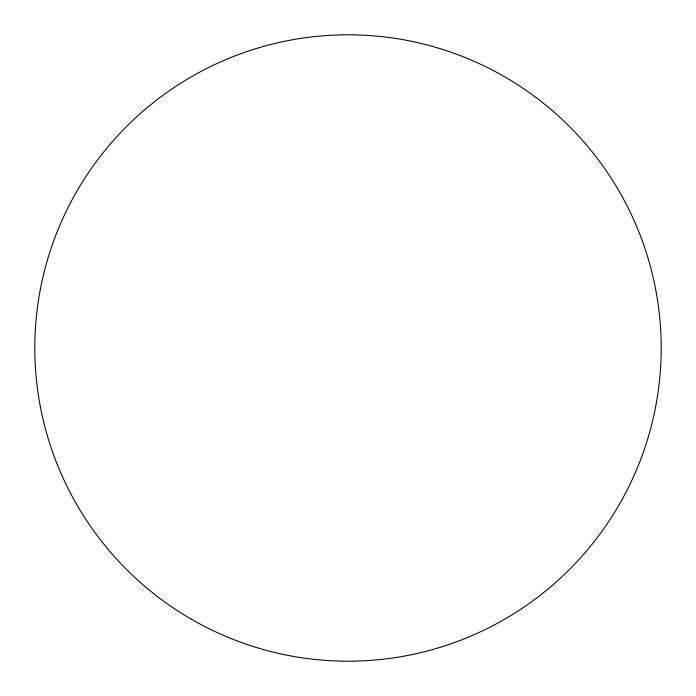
<?xml version="1.0" encoding="UTF-8"?>
<svg xmlns="http://www.w3.org/2000/svg" width="696" height="696" viewBox="0 0 696 696"><rect width="100%" height="100%" fill="white"/><g stroke="black" fill="none" stroke-linecap="round" stroke-linejoin="round"><path stroke-width="1.04" d="M191.4 619.24A313.2 313.2 0 0 0 661.2 348A313.2 313.2 0 0 0 191.4 76.76A313.2 313.2 0 0 0 191.4 619.24"/></g></svg>
